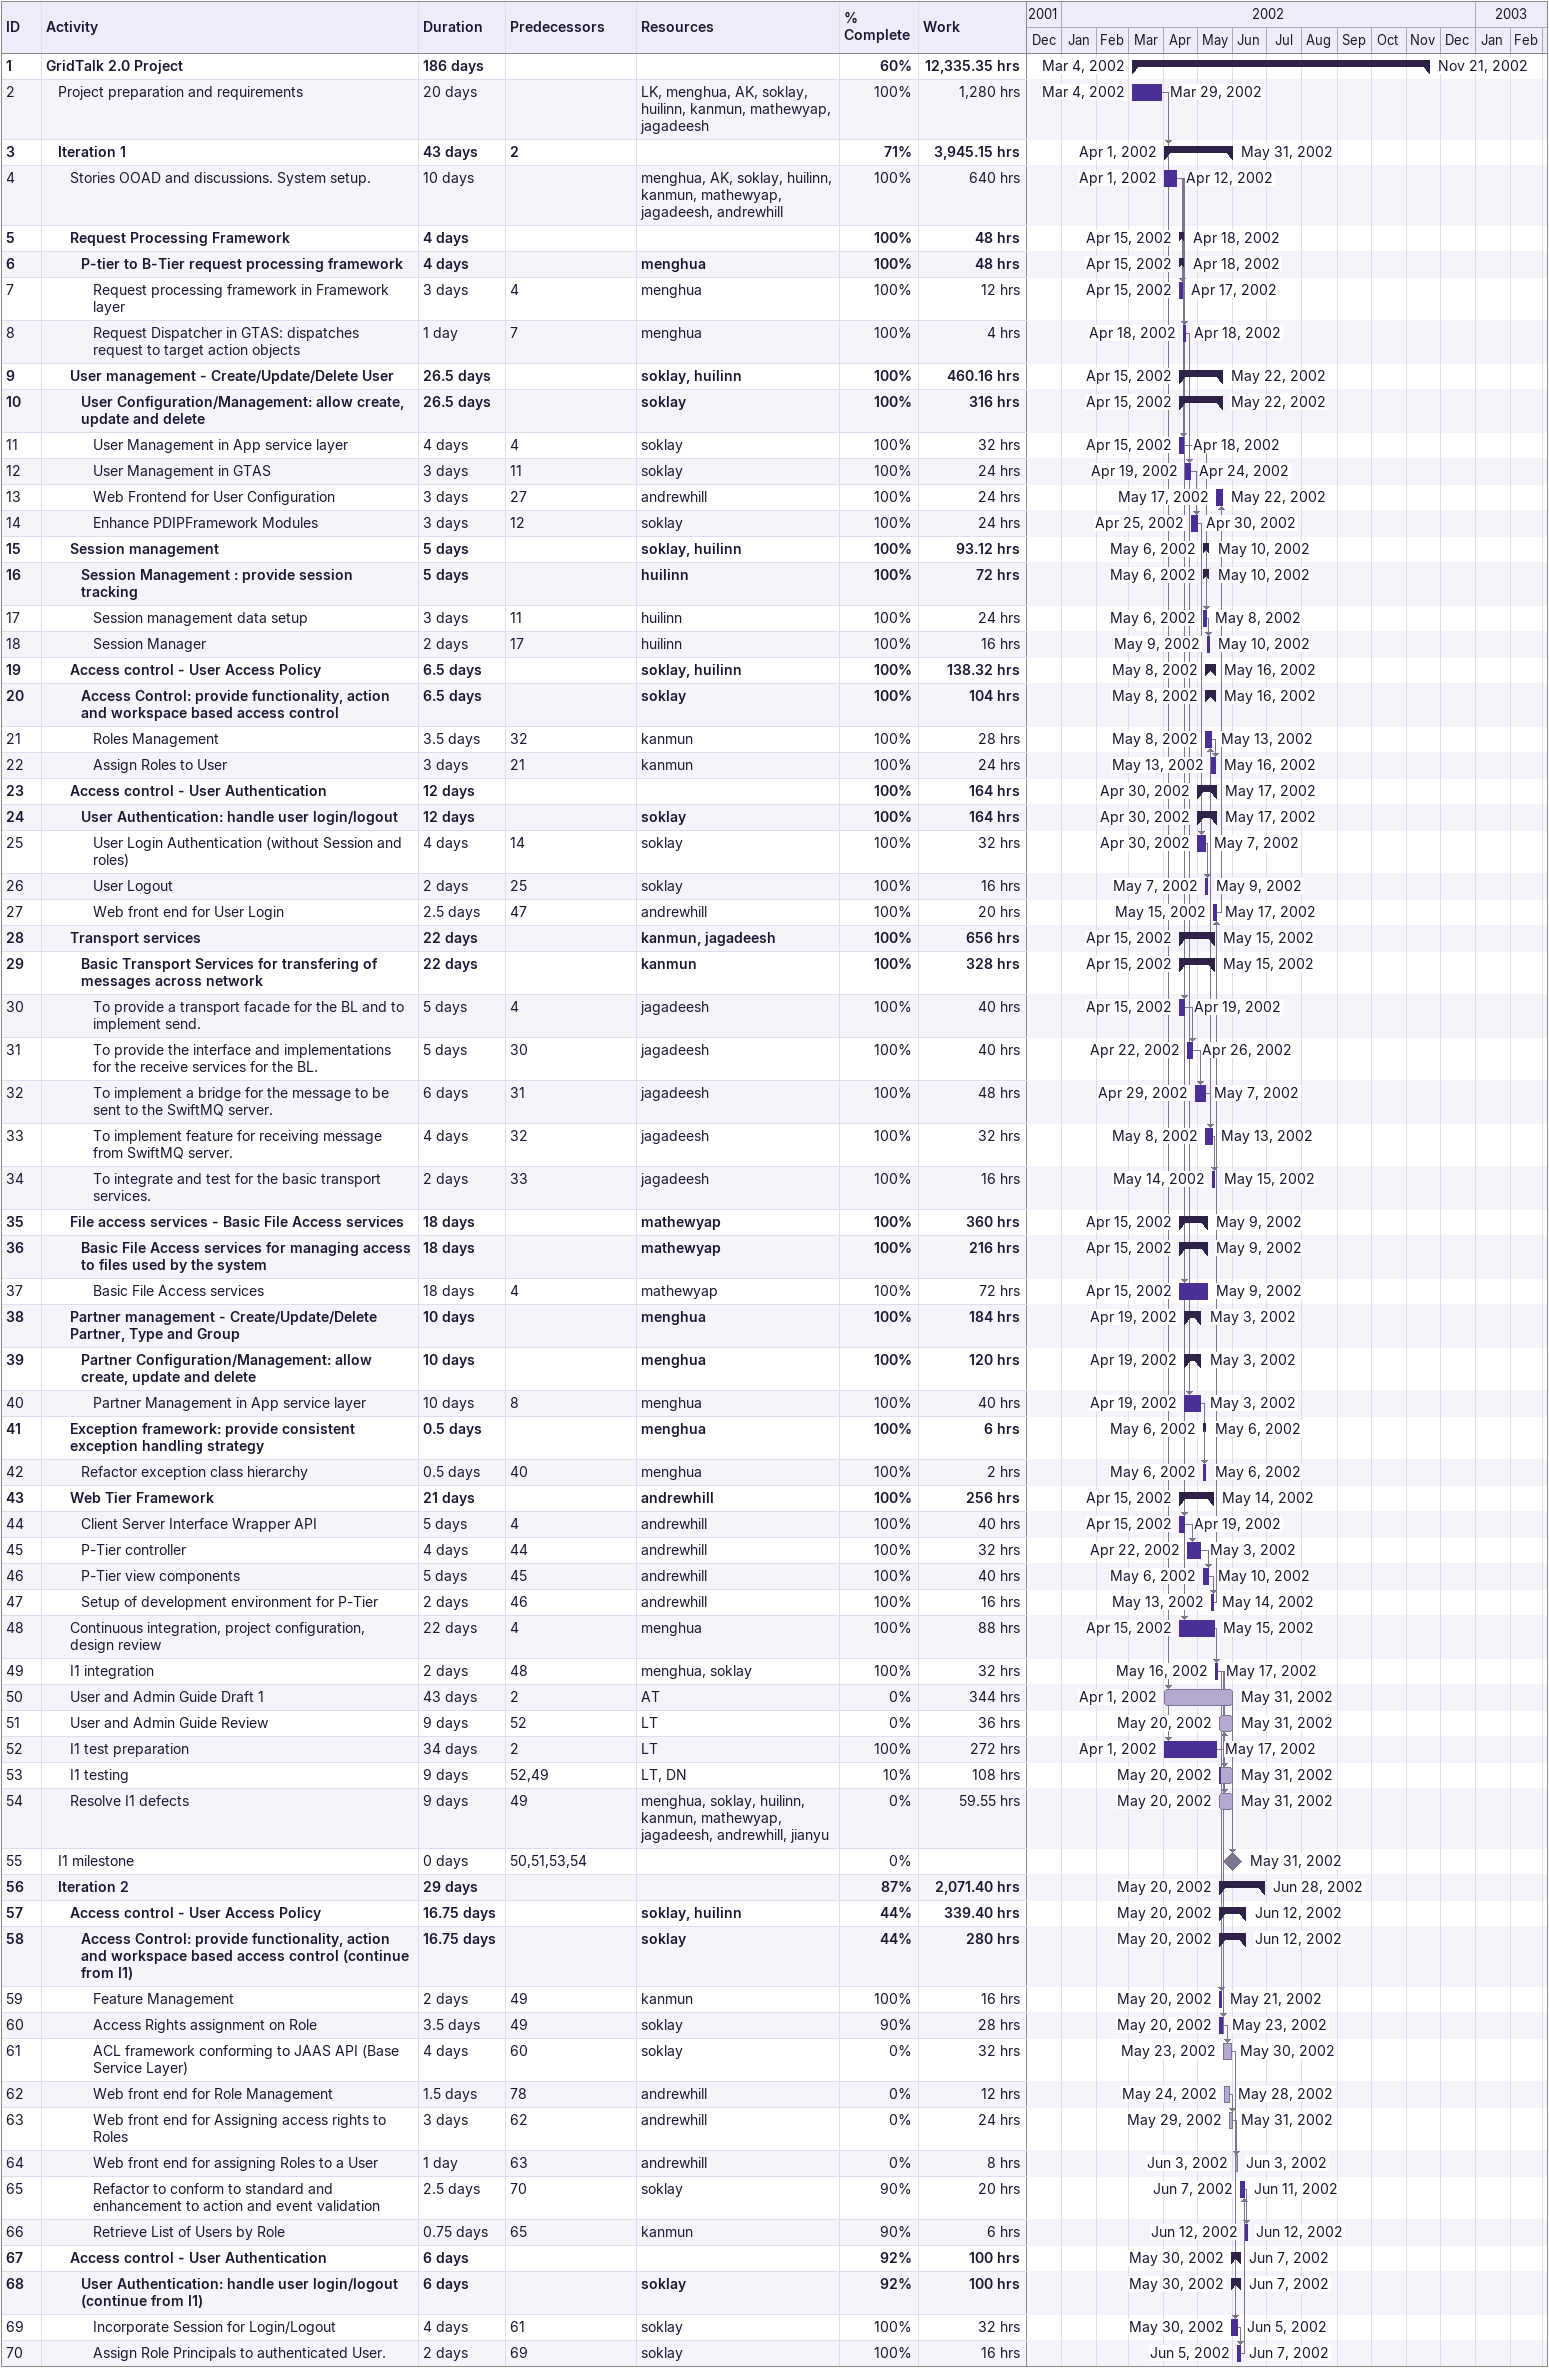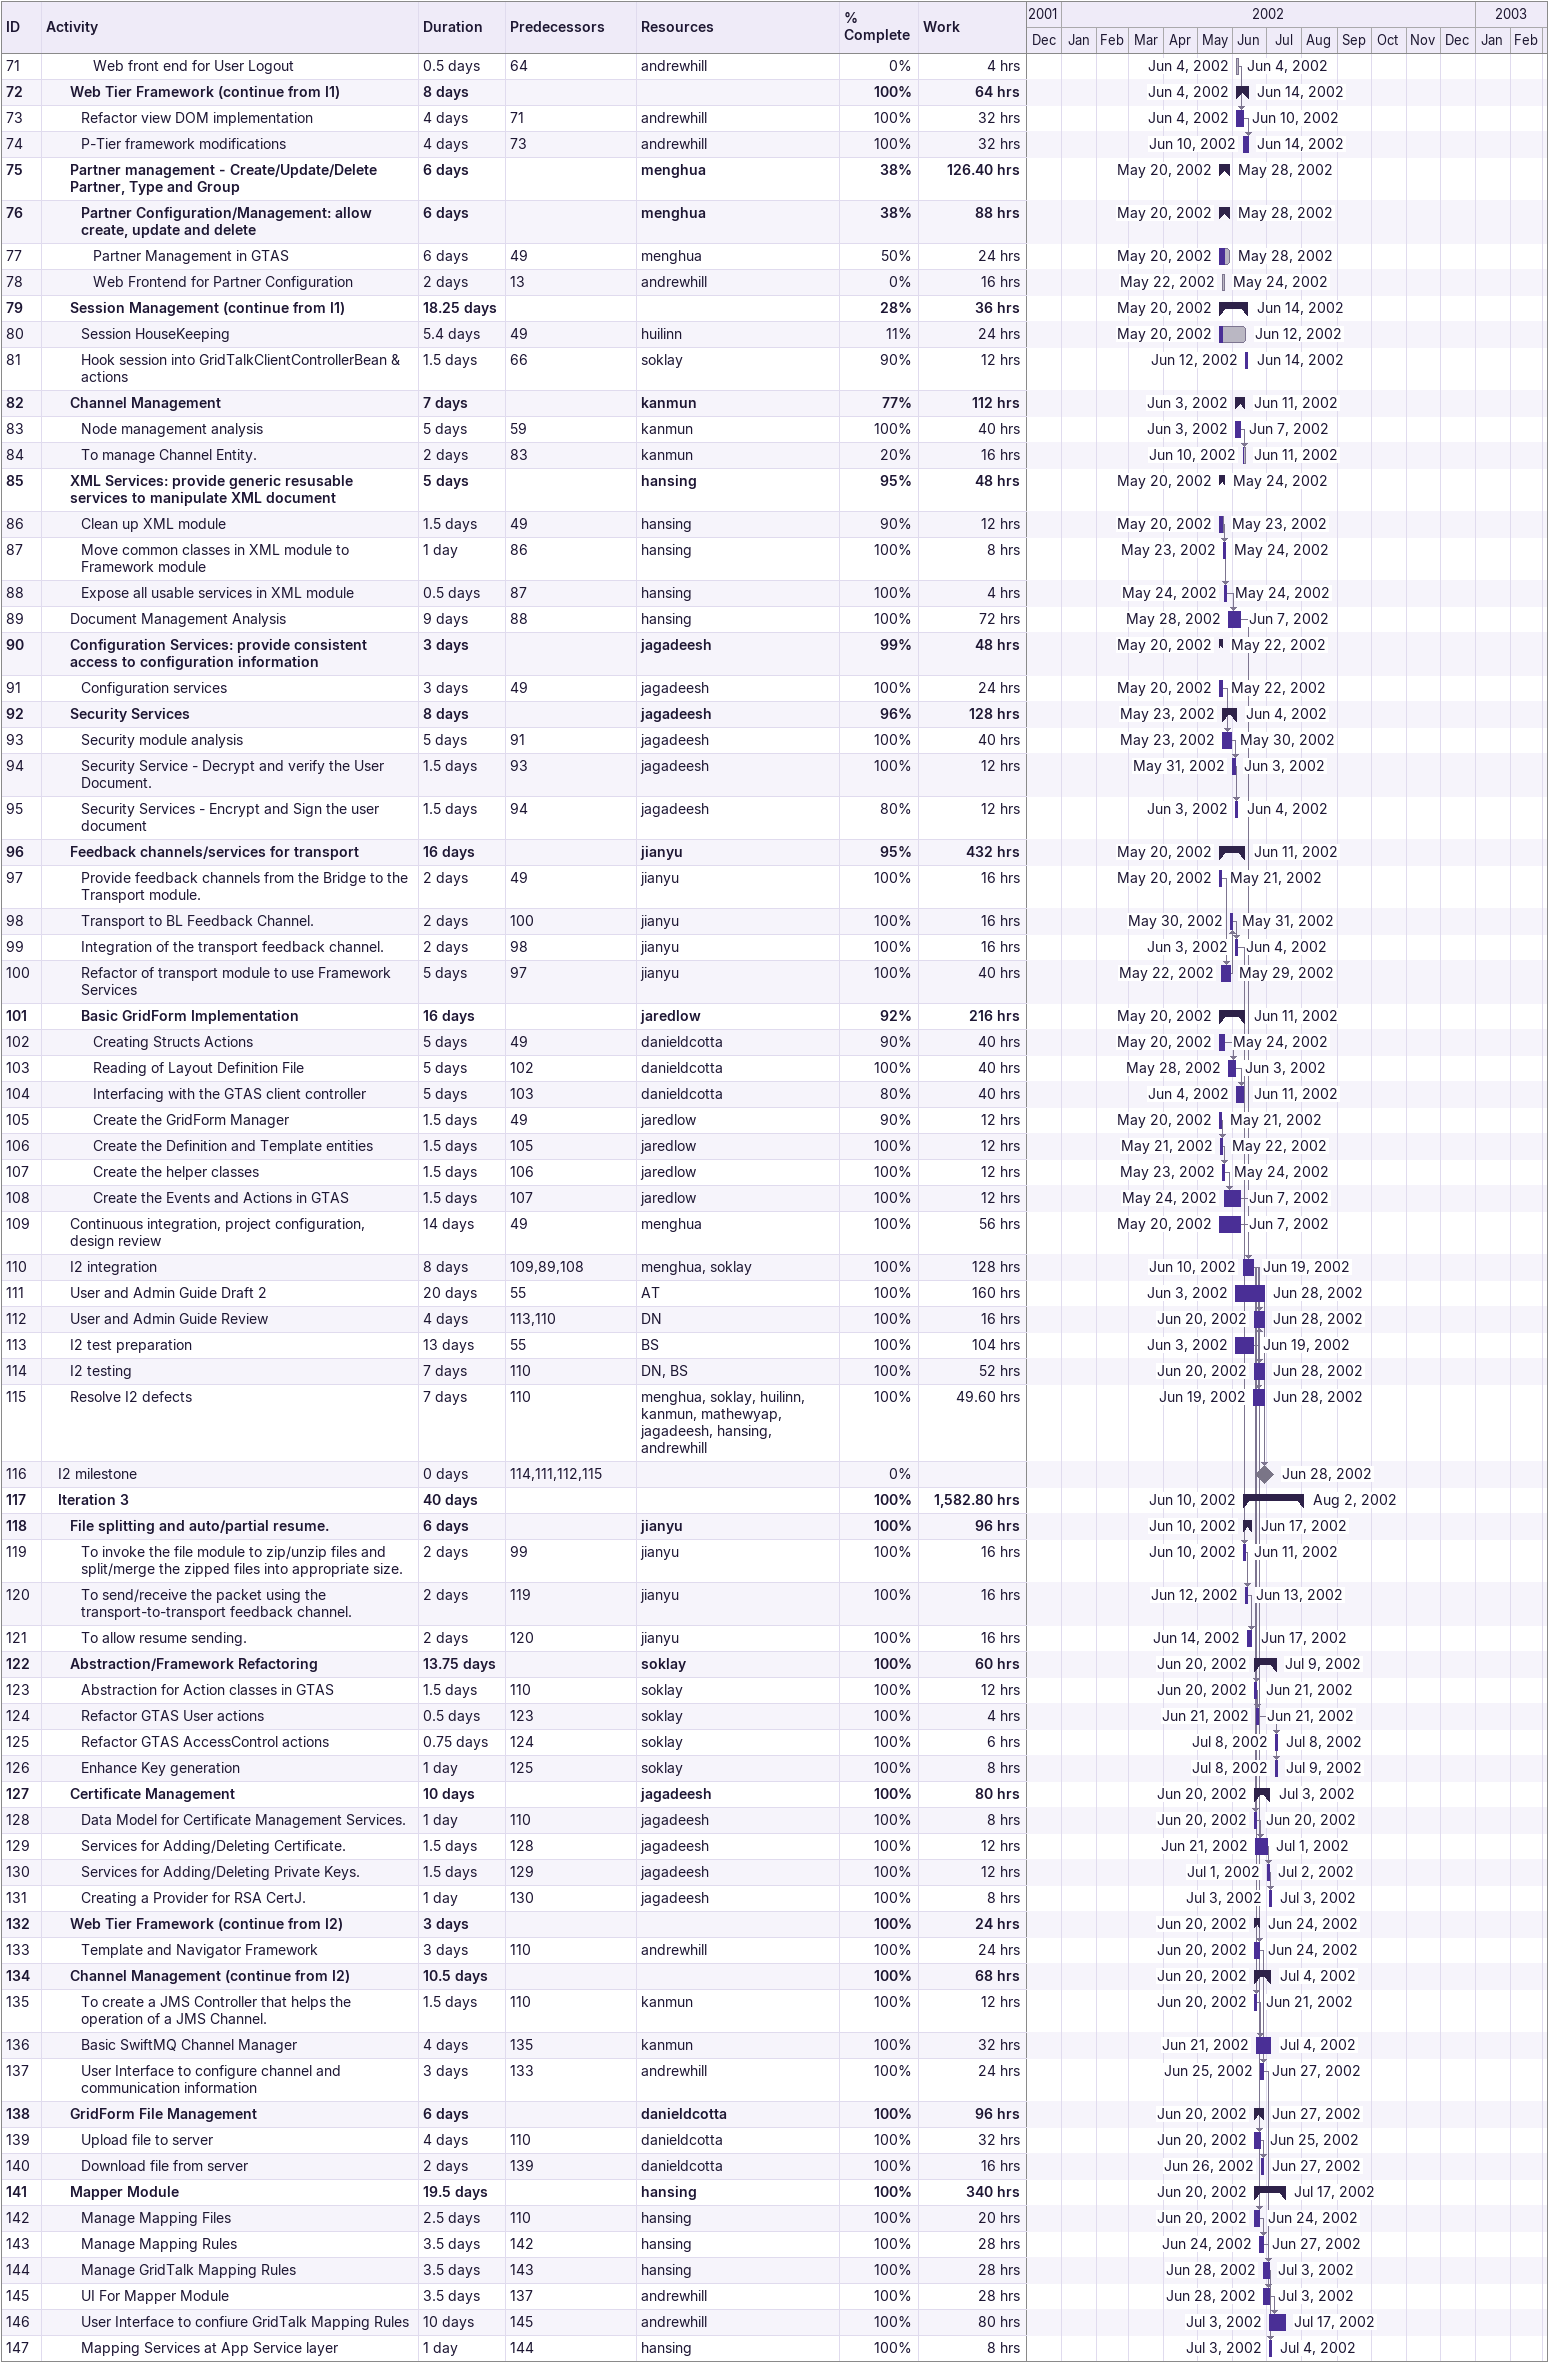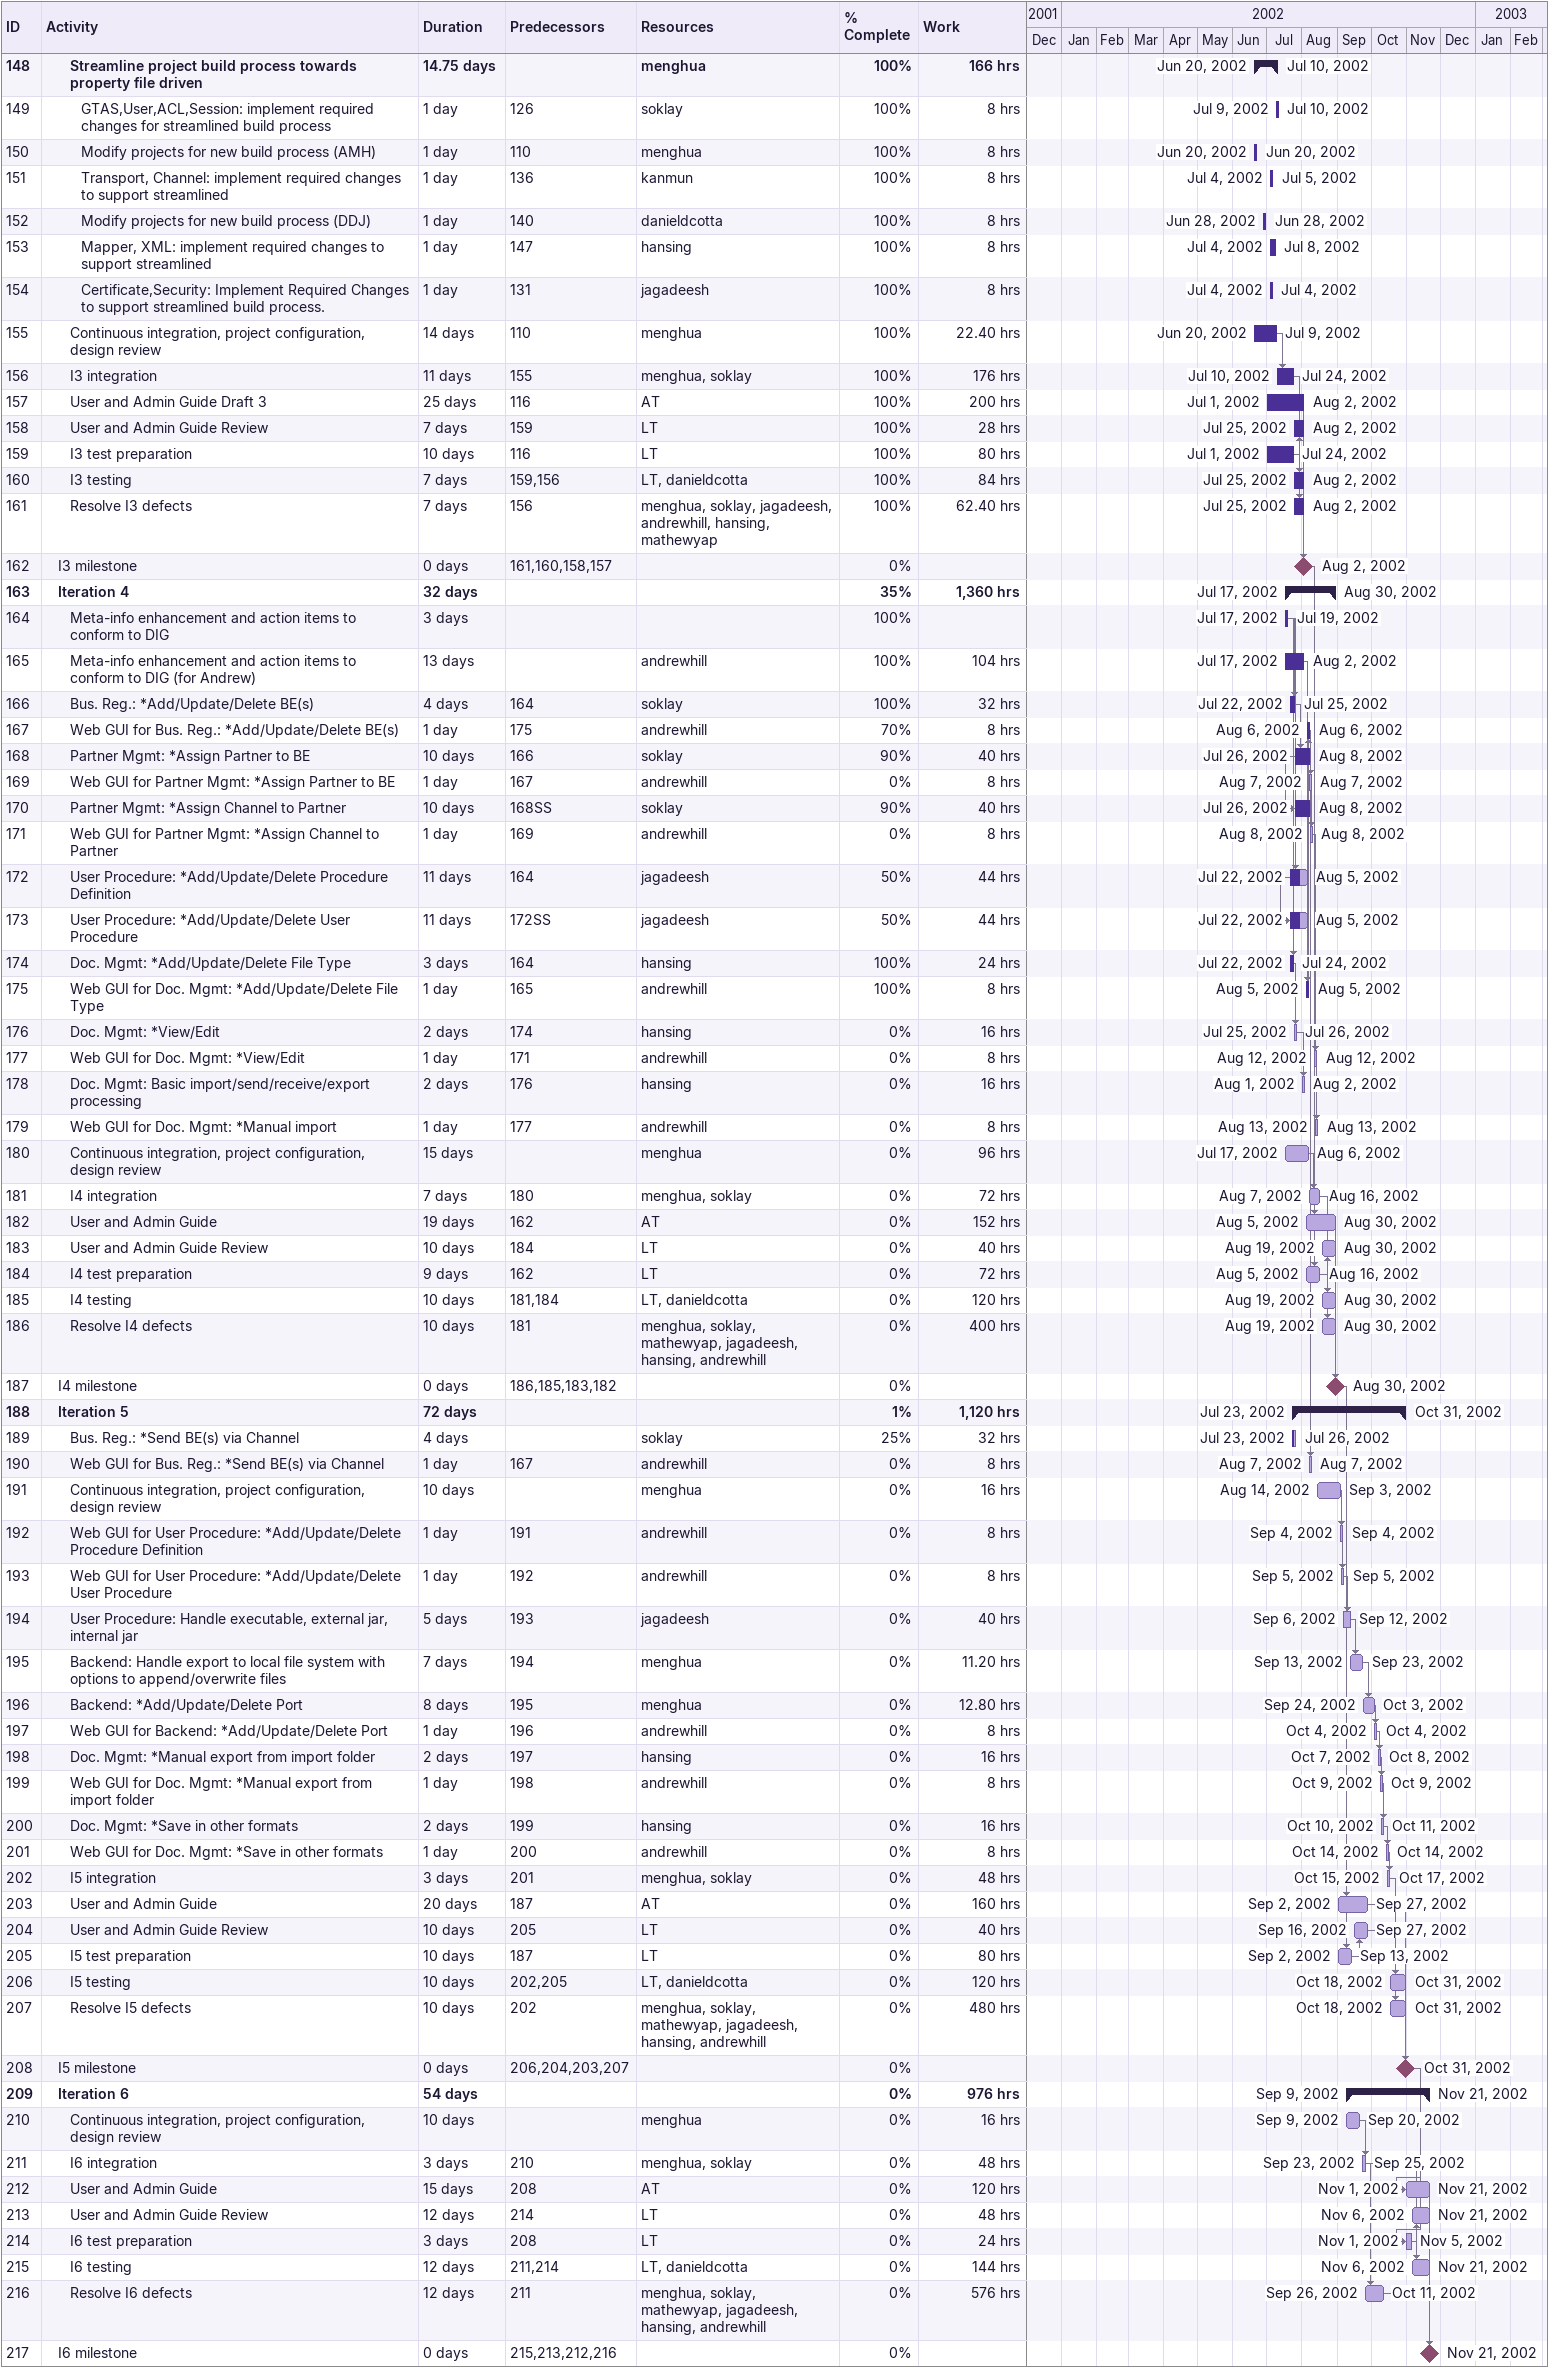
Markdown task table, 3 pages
| ID | Level | Task | Duration | Start | Finish | Predecessors | Resources | % complete | Work (h) |
|---|---|---|---|---|---|---|---|---|---|
| 1 | 1 | **GridTalk 2.0 Project** | 186d | 2002-03-04 | 2002-11-21 |  |  | 60 | 12335.35 |
| 2 | 2 | Project preparation and requirements | 20d | 2002-03-04 | 2002-03-29 |  | LK, menghua, AK, soklay, huilinn, kanmun, mathewyap, jagadeesh | 100 | 1280 |
| 3 | 2 | **Iteration 1** | 43d | 2002-04-01 | 2002-05-31 | 2 |  | 71 | 3945.15 |
| 4 | 3 | Stories OOAD and discussions. System setup. | 10d | 2002-04-01 | 2002-04-12 |  | menghua, AK, soklay, huilinn, kanmun, mathewyap, jagadeesh, andrewhill | 100 | 640 |
| 5 | 3 | **Request Processing Framework** | 4d | 2002-04-15 | 2002-04-18 |  |  | 100 | 48 |
| 6 | 4 | **P-tier to B-Tier request processing framework** | 4d | 2002-04-15 | 2002-04-18 |  | menghua | 100 | 48 |
| 7 | 5 | Request processing framework in Framework layer | 3d | 2002-04-15 | 2002-04-17 | 4 | menghua | 100 | 12 |
| 8 | 5 | Request Dispatcher in GTAS: dispatches request to target action objects | 1d | 2002-04-18 | 2002-04-18 | 7 | menghua | 100 | 4 |
| 9 | 3 | **User management - Create/Update/Delete User** | 26.5d | 2002-04-15 | 2002-05-22 |  | soklay, huilinn | 100 | 460.16 |
| 10 | 4 | **User Configuration/Management: allow create, update and delete** | 26.5d | 2002-04-15 | 2002-05-22 |  | soklay | 100 | 316 |
| 11 | 5 | User Management in App service layer | 4d | 2002-04-15 | 2002-04-18 | 4 | soklay | 100 | 32 |
| 12 | 5 | User Management in GTAS | 3d | 2002-04-19 | 2002-04-24 | 11 | soklay | 100 | 24 |
| 13 | 5 | Web Frontend for User Configuration | 3d | 2002-05-17 | 2002-05-22 | 27 | andrewhill | 100 | 24 |
| 14 | 5 | Enhance PDIPFramework Modules | 3d | 2002-04-25 | 2002-04-30 | 12 | soklay | 100 | 24 |
| 15 | 3 | **Session management** | 5d | 2002-05-06 | 2002-05-10 |  | soklay, huilinn | 100 | 93.12 |
| 16 | 4 | **Session Management : provide session tracking** | 5d | 2002-05-06 | 2002-05-10 |  | huilinn | 100 | 72 |
| 17 | 5 | Session management data setup | 3d | 2002-05-06 | 2002-05-08 | 11 | huilinn | 100 | 24 |
| 18 | 5 | Session Manager | 2d | 2002-05-09 | 2002-05-10 | 17 | huilinn | 100 | 16 |
| 19 | 3 | **Access control - User Access Policy** | 6.5d | 2002-05-08 | 2002-05-16 |  | soklay, huilinn | 100 | 138.32 |
| 20 | 4 | **Access Control: provide functionality, action and workspace based access control** | 6.5d | 2002-05-08 | 2002-05-16 |  | soklay | 100 | 104 |
| 21 | 5 | Roles Management | 3.5d | 2002-05-08 | 2002-05-13 | 32 | kanmun | 100 | 28 |
| 22 | 5 | Assign Roles to User | 3d | 2002-05-13 | 2002-05-16 | 21 | kanmun | 100 | 24 |
| 23 | 3 | **Access control - User Authentication** | 12d | 2002-04-30 | 2002-05-17 |  |  | 100 | 164 |
| 24 | 4 | **User Authentication: handle user login/logout** | 12d | 2002-04-30 | 2002-05-17 |  | soklay | 100 | 164 |
| 25 | 5 | User Login Authentication (without Session and roles) | 4d | 2002-04-30 | 2002-05-07 | 14 | soklay | 100 | 32 |
| 26 | 5 | User Logout | 2d | 2002-05-07 | 2002-05-09 | 25 | soklay | 100 | 16 |
| 27 | 5 | Web front end for User Login | 2.5d | 2002-05-15 | 2002-05-17 | 47 | andrewhill | 100 | 20 |
| 28 | 3 | **Transport services** | 22d | 2002-04-15 | 2002-05-15 |  | kanmun, jagadeesh | 100 | 656 |
| 29 | 4 | **Basic Transport Services for transfering of messages across network** | 22d | 2002-04-15 | 2002-05-15 |  | kanmun | 100 | 328 |
| 30 | 5 | To provide a transport facade for the BL and to implement send. | 5d | 2002-04-15 | 2002-04-19 | 4 | jagadeesh | 100 | 40 |
| 31 | 5 | To provide the interface and implementations for the receive services for the BL. | 5d | 2002-04-22 | 2002-04-26 | 30 | jagadeesh | 100 | 40 |
| 32 | 5 | To implement a bridge for the message to be sent to the SwiftMQ server. | 6d | 2002-04-29 | 2002-05-07 | 31 | jagadeesh | 100 | 48 |
| 33 | 5 | To implement feature for receiving message from SwiftMQ server. | 4d | 2002-05-08 | 2002-05-13 | 32 | jagadeesh | 100 | 32 |
| 34 | 5 | To integrate and test for the basic transport services. | 2d | 2002-05-14 | 2002-05-15 | 33 | jagadeesh | 100 | 16 |
| 35 | 3 | **File access services - Basic File Access services** | 18d | 2002-04-15 | 2002-05-09 |  | mathewyap | 100 | 360 |
| 36 | 4 | **Basic File Access services for managing access to files used by the system** | 18d | 2002-04-15 | 2002-05-09 |  | mathewyap | 100 | 216 |
| 37 | 5 | Basic File Access services | 18d | 2002-04-15 | 2002-05-09 | 4 | mathewyap | 100 | 72 |
| 38 | 3 | **Partner management - Create/Update/Delete Partner, Type and Group** | 10d | 2002-04-19 | 2002-05-03 |  | menghua | 100 | 184 |
| 39 | 4 | **Partner Configuration/Management: allow create, update and delete** | 10d | 2002-04-19 | 2002-05-03 |  | menghua | 100 | 120 |
| 40 | 5 | Partner Management in App service layer | 10d | 2002-04-19 | 2002-05-03 | 8 | menghua | 100 | 40 |
| 41 | 3 | **Exception framework: provide consistent exception handling strategy** | 0.5d | 2002-05-06 | 2002-05-06 |  | menghua | 100 | 6 |
| 42 | 4 | Refactor exception class hierarchy | 0.5d | 2002-05-06 | 2002-05-06 | 40 | menghua | 100 | 2 |
| 43 | 3 | **Web Tier Framework** | 21d | 2002-04-15 | 2002-05-14 |  | andrewhill | 100 | 256 |
| 44 | 4 | Client Server Interface Wrapper API | 5d | 2002-04-15 | 2002-04-19 | 4 | andrewhill | 100 | 40 |
| 45 | 4 | P-Tier controller | 4d | 2002-04-22 | 2002-05-03 | 44 | andrewhill | 100 | 32 |
| 46 | 4 | P-Tier view components | 5d | 2002-05-06 | 2002-05-10 | 45 | andrewhill | 100 | 40 |
| 47 | 4 | Setup of development environment for P-Tier | 2d | 2002-05-13 | 2002-05-14 | 46 | andrewhill | 100 | 16 |
| 48 | 3 | Continuous integration, project configuration, design review | 22d | 2002-04-15 | 2002-05-15 | 4 | menghua | 100 | 88 |
| 49 | 3 | I1 integration | 2d | 2002-05-16 | 2002-05-17 | 48 | menghua, soklay | 100 | 32 |
| 50 | 3 | User and Admin Guide Draft 1 | 43d | 2002-04-01 | 2002-05-31 | 2 | AT | 0 | 344 |
| 51 | 3 | User and Admin Guide Review | 9d | 2002-05-20 | 2002-05-31 | 52 | LT | 0 | 36 |
| 52 | 3 | I1 test preparation | 34d | 2002-04-01 | 2002-05-17 | 2 | LT | 100 | 272 |
| 53 | 3 | I1 testing | 9d | 2002-05-20 | 2002-05-31 | 52, 49 | LT, DN | 10 | 108 |
| 54 | 3 | Resolve I1 defects | 9d | 2002-05-20 | 2002-05-31 | 49 | menghua, soklay, huilinn, kanmun, mathewyap, jagadeesh, andrewhill, jianyu | 0 | 59.55 |
| 55 | 2 | I1 milestone | 0d | 2002-05-31 | 2002-05-31 | 50, 51, 53, 54 |  | 0 |  |
| 56 | 2 | **Iteration 2** | 29d | 2002-05-20 | 2002-06-28 |  |  | 87 | 2071.40 |
| 57 | 3 | **Access control - User Access Policy** | 16.75d | 2002-05-20 | 2002-06-12 |  | soklay, huilinn | 44 | 339.40 |
| 58 | 4 | **Access Control: provide functionality, action and workspace based access control (continue from I1)** | 16.75d | 2002-05-20 | 2002-06-12 |  | soklay | 44 | 280 |
| 59 | 5 | Feature Management | 2d | 2002-05-20 | 2002-05-21 | 49 | kanmun | 100 | 16 |
| 60 | 5 | Access Rights assignment on Role | 3.5d | 2002-05-20 | 2002-05-23 | 49 | soklay | 90 | 28 |
| 61 | 5 | ACL framework conforming to JAAS API (Base Service Layer) | 4d | 2002-05-23 | 2002-05-30 | 60 | soklay | 0 | 32 |
| 62 | 5 | Web front end for Role Management | 1.5d | 2002-05-24 | 2002-05-28 | 78 | andrewhill | 0 | 12 |
| 63 | 5 | Web front end for Assigning access rights to Roles | 3d | 2002-05-29 | 2002-05-31 | 62 | andrewhill | 0 | 24 |
| 64 | 5 | Web front end for assigning Roles to a User | 1d | 2002-06-03 | 2002-06-03 | 63 | andrewhill | 0 | 8 |
| 65 | 5 | Refactor to conform to standard and enhancement to action and event validation | 2.5d | 2002-06-07 | 2002-06-11 | 70 | soklay | 90 | 20 |
| 66 | 5 | Retrieve List of Users by Role | 0.75d | 2002-06-12 | 2002-06-12 | 65 | kanmun | 90 | 6 |
| 67 | 3 | **Access control - User Authentication** | 6d | 2002-05-30 | 2002-06-07 |  |  | 92 | 100 |
| 68 | 4 | **User Authentication: handle user login/logout (continue from I1)** | 6d | 2002-05-30 | 2002-06-07 |  | soklay | 92 | 100 |
| 69 | 5 | Incorporate Session for Login/Logout | 4d | 2002-05-30 | 2002-06-05 | 61 | soklay | 100 | 32 |
| 70 | 5 | Assign Role Principals to authenticated User. | 2d | 2002-06-05 | 2002-06-07 | 69 | soklay | 100 | 16 |
| 71 | 5 | Web front end for User Logout | 0.5d | 2002-06-04 | 2002-06-04 | 64 | andrewhill | 0 | 4 |
| 72 | 3 | **Web Tier Framework (continue from I1)** | 8d | 2002-06-04 | 2002-06-14 |  |  | 100 | 64 |
| 73 | 4 | Refactor view DOM implementation | 4d | 2002-06-04 | 2002-06-10 | 71 | andrewhill | 100 | 32 |
| 74 | 4 | P-Tier framework modifications | 4d | 2002-06-10 | 2002-06-14 | 73 | andrewhill | 100 | 32 |
| 75 | 3 | **Partner management - Create/Update/Delete Partner, Type and Group** | 6d | 2002-05-20 | 2002-05-28 |  | menghua | 38 | 126.40 |
| 76 | 4 | **Partner Configuration/Management: allow create, update and delete** | 6d | 2002-05-20 | 2002-05-28 |  | menghua | 38 | 88 |
| 77 | 5 | Partner Management in GTAS | 6d | 2002-05-20 | 2002-05-28 | 49 | menghua | 50 | 24 |
| 78 | 5 | Web Frontend for Partner Configuration | 2d | 2002-05-22 | 2002-05-24 | 13 | andrewhill | 0 | 16 |
| 79 | 3 | **Session Management (continue from I1)** | 18.25d | 2002-05-20 | 2002-06-14 |  |  | 28 | 36 |
| 80 | 4 | Session HouseKeeping | 5.4d | 2002-05-20 | 2002-06-12 | 49 | huilinn | 11 | 24 |
| 81 | 4 | Hook session into GridTalkClientControllerBean & actions | 1.5d | 2002-06-12 | 2002-06-14 | 66 | soklay | 90 | 12 |
| 82 | 3 | **Channel Management** | 7d | 2002-06-03 | 2002-06-11 |  | kanmun | 77 | 112 |
| 83 | 4 | Node management analysis | 5d | 2002-06-03 | 2002-06-07 | 59 | kanmun | 100 | 40 |
| 84 | 4 | To manage Channel Entity. | 2d | 2002-06-10 | 2002-06-11 | 83 | kanmun | 20 | 16 |
| 85 | 3 | **XML Services: provide generic resusable services to manipulate XML document** | 5d | 2002-05-20 | 2002-05-24 |  | hansing | 95 | 48 |
| 86 | 4 | Clean up XML module | 1.5d | 2002-05-20 | 2002-05-23 | 49 | hansing | 90 | 12 |
| 87 | 4 | Move common classes in XML module to Framework module | 1d | 2002-05-23 | 2002-05-24 | 86 | hansing | 100 | 8 |
| 88 | 4 | Expose all usable services in XML module | 0.5d | 2002-05-24 | 2002-05-24 | 87 | hansing | 100 | 4 |
| 89 | 3 | Document Management Analysis | 9d | 2002-05-28 | 2002-06-07 | 88 | hansing | 100 | 72 |
| 90 | 3 | **Configuration Services: provide consistent access to configuration information** | 3d | 2002-05-20 | 2002-05-22 |  | jagadeesh | 99 | 48 |
| 91 | 4 | Configuration services | 3d | 2002-05-20 | 2002-05-22 | 49 | jagadeesh | 100 | 24 |
| 92 | 3 | **Security Services** | 8d | 2002-05-23 | 2002-06-04 |  | jagadeesh | 96 | 128 |
| 93 | 4 | Security module analysis | 5d | 2002-05-23 | 2002-05-30 | 91 | jagadeesh | 100 | 40 |
| 94 | 4 | Security Service - Decrypt and verify the User Document. | 1.5d | 2002-05-31 | 2002-06-03 | 93 | jagadeesh | 100 | 12 |
| 95 | 4 | Security Services - Encrypt and Sign the user document | 1.5d | 2002-06-03 | 2002-06-04 | 94 | jagadeesh | 80 | 12 |
| 96 | 3 | **Feedback channels/services for transport** | 16d | 2002-05-20 | 2002-06-11 |  | jianyu | 95 | 432 |
| 97 | 4 | Provide feedback channels from the Bridge to the Transport module. | 2d | 2002-05-20 | 2002-05-21 | 49 | jianyu | 100 | 16 |
| 98 | 4 | Transport to BL Feedback Channel. | 2d | 2002-05-30 | 2002-05-31 | 100 | jianyu | 100 | 16 |
| 99 | 4 | Integration of the transport feedback channel. | 2d | 2002-06-03 | 2002-06-04 | 98 | jianyu | 100 | 16 |
| 100 | 4 | Refactor of transport module to use Framework Services | 5d | 2002-05-22 | 2002-05-29 | 97 | jianyu | 100 | 40 |
| 101 | 4 | **Basic GridForm Implementation** | 16d | 2002-05-20 | 2002-06-11 |  | jaredlow | 92 | 216 |
| 102 | 5 | Creating Structs Actions | 5d | 2002-05-20 | 2002-05-24 | 49 | danieldcotta | 90 | 40 |
| 103 | 5 | Reading of Layout Definition File | 5d | 2002-05-28 | 2002-06-03 | 102 | danieldcotta | 100 | 40 |
| 104 | 5 | Interfacing with the GTAS client controller | 5d | 2002-06-04 | 2002-06-11 | 103 | danieldcotta | 80 | 40 |
| 105 | 5 | Create the GridForm Manager | 1.5d | 2002-05-20 | 2002-05-21 | 49 | jaredlow | 90 | 12 |
| 106 | 5 | Create the Definition and Template entities | 1.5d | 2002-05-21 | 2002-05-22 | 105 | jaredlow | 100 | 12 |
| 107 | 5 | Create the helper classes | 1.5d | 2002-05-23 | 2002-05-24 | 106 | jaredlow | 100 | 12 |
| 108 | 5 | Create the Events and Actions in GTAS | 1.5d | 2002-05-24 | 2002-06-07 | 107 | jaredlow | 100 | 12 |
| 109 | 3 | Continuous integration, project configuration, design review | 14d | 2002-05-20 | 2002-06-07 | 49 | menghua | 100 | 56 |
| 110 | 3 | I2 integration | 8d | 2002-06-10 | 2002-06-19 | 109, 89, 108 | menghua, soklay | 100 | 128 |
| 111 | 3 | User and Admin Guide Draft 2 | 20d | 2002-06-03 | 2002-06-28 | 55 | AT | 100 | 160 |
| 112 | 3 | User and Admin Guide Review | 4d | 2002-06-20 | 2002-06-28 | 113, 110 | DN | 100 | 16 |
| 113 | 3 | I2 test preparation | 13d | 2002-06-03 | 2002-06-19 | 55 | BS | 100 | 104 |
| 114 | 3 | I2 testing | 7d | 2002-06-20 | 2002-06-28 | 110 | DN, BS | 100 | 52 |
| 115 | 3 | Resolve I2 defects | 7d | 2002-06-19 | 2002-06-28 | 110 | menghua, soklay, huilinn, kanmun, mathewyap, jagadeesh, hansing, andrewhill | 100 | 49.60 |
| 116 | 2 | I2 milestone | 0d | 2002-06-28 | 2002-06-28 | 114, 111, 112, 115 |  | 0 |  |
| 117 | 2 | **Iteration 3** | 40d | 2002-06-10 | 2002-08-02 |  |  | 100 | 1582.80 |
| 118 | 3 | **File splitting and auto/partial resume.** | 6d | 2002-06-10 | 2002-06-17 |  | jianyu | 100 | 96 |
| 119 | 4 | To invoke the file module to zip/unzip files and split/merge the zipped files into appropriate size. | 2d | 2002-06-10 | 2002-06-11 | 99 | jianyu | 100 | 16 |
| 120 | 4 | To send/receive the packet using the transport-to-transport feedback channel. | 2d | 2002-06-12 | 2002-06-13 | 119 | jianyu | 100 | 16 |
| 121 | 4 | To allow resume sending. | 2d | 2002-06-14 | 2002-06-17 | 120 | jianyu | 100 | 16 |
| 122 | 3 | **Abstraction/Framework Refactoring** | 13.75d | 2002-06-20 | 2002-07-09 |  | soklay | 100 | 60 |
| 123 | 4 | Abstraction for Action classes in GTAS | 1.5d | 2002-06-20 | 2002-06-21 | 110 | soklay | 100 | 12 |
| 124 | 4 | Refactor GTAS User actions | 0.5d | 2002-06-21 | 2002-06-21 | 123 | soklay | 100 | 4 |
| 125 | 4 | Refactor GTAS AccessControl actions | 0.75d | 2002-07-08 | 2002-07-08 | 124 | soklay | 100 | 6 |
| 126 | 4 | Enhance Key generation | 1d | 2002-07-08 | 2002-07-09 | 125 | soklay | 100 | 8 |
| 127 | 3 | **Certificate Management** | 10d | 2002-06-20 | 2002-07-03 |  | jagadeesh | 100 | 80 |
| 128 | 4 | Data Model for Certificate Management Services. | 1d | 2002-06-20 | 2002-06-20 | 110 | jagadeesh | 100 | 8 |
| 129 | 4 | Services for Adding/Deleting Certificate. | 1.5d | 2002-06-21 | 2002-07-01 | 128 | jagadeesh | 100 | 12 |
| 130 | 4 | Services for Adding/Deleting Private Keys. | 1.5d | 2002-07-01 | 2002-07-02 | 129 | jagadeesh | 100 | 12 |
| 131 | 4 | Creating a Provider for RSA CertJ. | 1d | 2002-07-03 | 2002-07-03 | 130 | jagadeesh | 100 | 8 |
| 132 | 3 | **Web Tier Framework (continue from I2)** | 3d | 2002-06-20 | 2002-06-24 |  |  | 100 | 24 |
| 133 | 4 | Template and Navigator Framework | 3d | 2002-06-20 | 2002-06-24 | 110 | andrewhill | 100 | 24 |
| 134 | 3 | **Channel Management (continue from I2)** | 10.5d | 2002-06-20 | 2002-07-04 |  |  | 100 | 68 |
| 135 | 4 | To create a JMS Controller that helps the operation of a JMS Channel. | 1.5d | 2002-06-20 | 2002-06-21 | 110 | kanmun | 100 | 12 |
| 136 | 4 | Basic SwiftMQ Channel Manager | 4d | 2002-06-21 | 2002-07-04 | 135 | kanmun | 100 | 32 |
| 137 | 4 | User Interface to configure channel and communication information | 3d | 2002-06-25 | 2002-06-27 | 133 | andrewhill | 100 | 24 |
| 138 | 3 | **GridForm File Management** | 6d | 2002-06-20 | 2002-06-27 |  | danieldcotta | 100 | 96 |
| 139 | 4 | Upload file to server | 4d | 2002-06-20 | 2002-06-25 | 110 | danieldcotta | 100 | 32 |
| 140 | 4 | Download file from server | 2d | 2002-06-26 | 2002-06-27 | 139 | danieldcotta | 100 | 16 |
| 141 | 3 | **Mapper Module** | 19.5d | 2002-06-20 | 2002-07-17 |  | hansing | 100 | 340 |
| 142 | 4 | Manage Mapping Files | 2.5d | 2002-06-20 | 2002-06-24 | 110 | hansing | 100 | 20 |
| 143 | 4 | Manage Mapping Rules | 3.5d | 2002-06-24 | 2002-06-27 | 142 | hansing | 100 | 28 |
| 144 | 4 | Manage GridTalk Mapping Rules | 3.5d | 2002-06-28 | 2002-07-03 | 143 | hansing | 100 | 28 |
| 145 | 4 | UI For Mapper Module | 3.5d | 2002-06-28 | 2002-07-03 | 137 | andrewhill | 100 | 28 |
| 146 | 4 | User Interface to confiure GridTalk Mapping Rules | 10d | 2002-07-03 | 2002-07-17 | 145 | andrewhill | 100 | 80 |
| 147 | 4 | Mapping Services at App Service layer | 1d | 2002-07-03 | 2002-07-04 | 144 | hansing | 100 | 8 |
| 148 | 3 | **Streamline project build process towards property file driven** | 14.75d | 2002-06-20 | 2002-07-10 |  | menghua | 100 | 166 |
| 149 | 4 | GTAS,User,ACL,Session: implement required changes for streamlined build process | 1d | 2002-07-09 | 2002-07-10 | 126 | soklay | 100 | 8 |
| 150 | 4 | Modify projects for new build process (AMH) | 1d | 2002-06-20 | 2002-06-20 | 110 | menghua | 100 | 8 |
| 151 | 4 | Transport, Channel: implement required changes to support streamlined | 1d | 2002-07-04 | 2002-07-05 | 136 | kanmun | 100 | 8 |
| 152 | 4 | Modify projects for new build process (DDJ) | 1d | 2002-06-28 | 2002-06-28 | 140 | danieldcotta | 100 | 8 |
| 153 | 4 | Mapper, XML: implement required changes to support streamlined | 1d | 2002-07-04 | 2002-07-08 | 147 | hansing | 100 | 8 |
| 154 | 4 | Certificate,Security: Implement Required Changes to support streamlined build process. | 1d | 2002-07-04 | 2002-07-04 | 131 | jagadeesh | 100 | 8 |
| 155 | 3 | Continuous integration, project configuration, design review | 14d | 2002-06-20 | 2002-07-09 | 110 | menghua | 100 | 22.40 |
| 156 | 3 | I3 integration | 11d | 2002-07-10 | 2002-07-24 | 155 | menghua, soklay | 100 | 176 |
| 157 | 3 | User and Admin Guide Draft 3 | 25d | 2002-07-01 | 2002-08-02 | 116 | AT | 100 | 200 |
| 158 | 3 | User and Admin Guide Review | 7d | 2002-07-25 | 2002-08-02 | 159 | LT | 100 | 28 |
| 159 | 3 | I3 test preparation | 10d | 2002-07-01 | 2002-07-24 | 116 | LT | 100 | 80 |
| 160 | 3 | I3 testing | 7d | 2002-07-25 | 2002-08-02 | 159, 156 | LT, danieldcotta | 100 | 84 |
| 161 | 3 | Resolve I3 defects | 7d | 2002-07-25 | 2002-08-02 | 156 | menghua, soklay, jagadeesh, andrewhill, hansing, mathewyap | 100 | 62.40 |
| 162 | 2 | I3 milestone | 0d | 2002-08-02 | 2002-08-02 | 161, 160, 158, 157 |  | 0 |  |
| 163 | 2 | **Iteration 4** | 32d | 2002-07-17 | 2002-08-30 |  |  | 35 | 1360 |
| 164 | 3 | Meta-info enhancement and action items to conform to DIG | 3d | 2002-07-17 | 2002-07-19 |  |  | 100 |  |
| 165 | 3 | Meta-info enhancement and action items to conform to DIG (for Andrew) | 13d | 2002-07-17 | 2002-08-02 |  | andrewhill | 100 | 104 |
| 166 | 3 | Bus. Reg.: *Add/Update/Delete BE(s) | 4d | 2002-07-22 | 2002-07-25 | 164 | soklay | 100 | 32 |
| 167 | 3 | Web GUI for Bus. Reg.: *Add/Update/Delete BE(s) | 1d | 2002-08-06 | 2002-08-06 | 175 | andrewhill | 70 | 8 |
| 168 | 3 | Partner Mgmt: *Assign Partner to BE | 10d | 2002-07-26 | 2002-08-08 | 166 | soklay | 90 | 40 |
| 169 | 3 | Web GUI for Partner Mgmt: *Assign Partner to BE | 1d | 2002-08-07 | 2002-08-07 | 167 | andrewhill | 0 | 8 |
| 170 | 3 | Partner Mgmt: *Assign Channel to Partner | 10d | 2002-07-26 | 2002-08-08 | 168SS | soklay | 90 | 40 |
| 171 | 3 | Web GUI for Partner Mgmt: *Assign Channel to Partner | 1d | 2002-08-08 | 2002-08-08 | 169 | andrewhill | 0 | 8 |
| 172 | 3 | User Procedure: *Add/Update/Delete Procedure Definition | 11d | 2002-07-22 | 2002-08-05 | 164 | jagadeesh | 50 | 44 |
| 173 | 3 | User Procedure: *Add/Update/Delete User Procedure | 11d | 2002-07-22 | 2002-08-05 | 172SS | jagadeesh | 50 | 44 |
| 174 | 3 | Doc. Mgmt: *Add/Update/Delete File Type | 3d | 2002-07-22 | 2002-07-24 | 164 | hansing | 100 | 24 |
| 175 | 3 | Web GUI for Doc. Mgmt: *Add/Update/Delete File Type | 1d | 2002-08-05 | 2002-08-05 | 165 | andrewhill | 100 | 8 |
| 176 | 3 | Doc. Mgmt: *View/Edit | 2d | 2002-07-25 | 2002-07-26 | 174 | hansing | 0 | 16 |
| 177 | 3 | Web GUI for Doc. Mgmt: *View/Edit | 1d | 2002-08-12 | 2002-08-12 | 171 | andrewhill | 0 | 8 |
| 178 | 3 | Doc. Mgmt: Basic import/send/receive/export processing | 2d | 2002-08-01 | 2002-08-02 | 176 | hansing | 0 | 16 |
| 179 | 3 | Web GUI for Doc. Mgmt: *Manual import | 1d | 2002-08-13 | 2002-08-13 | 177 | andrewhill | 0 | 8 |
| 180 | 3 | Continuous integration, project configuration, design review | 15d | 2002-07-17 | 2002-08-06 |  | menghua | 0 | 96 |
| 181 | 3 | I4 integration | 7d | 2002-08-07 | 2002-08-16 | 180 | menghua, soklay | 0 | 72 |
| 182 | 3 | User and Admin Guide | 19d | 2002-08-05 | 2002-08-30 | 162 | AT | 0 | 152 |
| 183 | 3 | User and Admin Guide Review | 10d | 2002-08-19 | 2002-08-30 | 184 | LT | 0 | 40 |
| 184 | 3 | I4 test preparation | 9d | 2002-08-05 | 2002-08-16 | 162 | LT | 0 | 72 |
| 185 | 3 | I4 testing | 10d | 2002-08-19 | 2002-08-30 | 181, 184 | LT, danieldcotta | 0 | 120 |
| 186 | 3 | Resolve I4 defects | 10d | 2002-08-19 | 2002-08-30 | 181 | menghua, soklay, mathewyap, jagadeesh, hansing, andrewhill | 0 | 400 |
| 187 | 2 | I4 milestone | 0d | 2002-08-30 | 2002-08-30 | 186, 185, 183, 182 |  | 0 |  |
| 188 | 2 | **Iteration 5** | 72d | 2002-07-23 | 2002-10-31 |  |  | 1 | 1120 |
| 189 | 3 | Bus. Reg.: *Send BE(s) via Channel | 4d | 2002-07-23 | 2002-07-26 |  | soklay | 25 | 32 |
| 190 | 3 | Web GUI for Bus. Reg.: *Send BE(s) via Channel | 1d | 2002-08-07 | 2002-08-07 | 167 | andrewhill | 0 | 8 |
| 191 | 3 | Continuous integration, project configuration, design review | 10d | 2002-08-14 | 2002-09-03 |  | menghua | 0 | 16 |
| 192 | 3 | Web GUI for User Procedure: *Add/Update/Delete Procedure Definition | 1d | 2002-09-04 | 2002-09-04 | 191 | andrewhill | 0 | 8 |
| 193 | 3 | Web GUI for User Procedure: *Add/Update/Delete User Procedure | 1d | 2002-09-05 | 2002-09-05 | 192 | andrewhill | 0 | 8 |
| 194 | 3 | User Procedure: Handle executable, external jar, internal jar | 5d | 2002-09-06 | 2002-09-12 | 193 | jagadeesh | 0 | 40 |
| 195 | 3 | Backend: Handle export to local file system with options to append/overwrite files | 7d | 2002-09-13 | 2002-09-23 | 194 | menghua | 0 | 11.20 |
| 196 | 3 | Backend: *Add/Update/Delete Port | 8d | 2002-09-24 | 2002-10-03 | 195 | menghua | 0 | 12.80 |
| 197 | 3 | Web GUI for Backend: *Add/Update/Delete Port | 1d | 2002-10-04 | 2002-10-04 | 196 | andrewhill | 0 | 8 |
| 198 | 3 | Doc. Mgmt: *Manual export from import folder | 2d | 2002-10-07 | 2002-10-08 | 197 | hansing | 0 | 16 |
| 199 | 3 | Web GUI for Doc. Mgmt: *Manual export from import folder | 1d | 2002-10-09 | 2002-10-09 | 198 | andrewhill | 0 | 8 |
| 200 | 3 | Doc. Mgmt: *Save in other formats | 2d | 2002-10-10 | 2002-10-11 | 199 | hansing | 0 | 16 |
| 201 | 3 | Web GUI for Doc. Mgmt: *Save in other formats | 1d | 2002-10-14 | 2002-10-14 | 200 | andrewhill | 0 | 8 |
| 202 | 3 | I5 integration | 3d | 2002-10-15 | 2002-10-17 | 201 | menghua, soklay | 0 | 48 |
| 203 | 3 | User and Admin Guide | 20d | 2002-09-02 | 2002-09-27 | 187 | AT | 0 | 160 |
| 204 | 3 | User and Admin Guide Review | 10d | 2002-09-16 | 2002-09-27 | 205 | LT | 0 | 40 |
| 205 | 3 | I5 test preparation | 10d | 2002-09-02 | 2002-09-13 | 187 | LT | 0 | 80 |
| 206 | 3 | I5 testing | 10d | 2002-10-18 | 2002-10-31 | 202, 205 | LT, danieldcotta | 0 | 120 |
| 207 | 3 | Resolve I5 defects | 10d | 2002-10-18 | 2002-10-31 | 202 | menghua, soklay, mathewyap, jagadeesh, hansing, andrewhill | 0 | 480 |
| 208 | 2 | I5 milestone | 0d | 2002-10-31 | 2002-10-31 | 206, 204, 203, 207 |  | 0 |  |
| 209 | 2 | **Iteration 6** | 54d | 2002-09-09 | 2002-11-21 |  |  | 0 | 976 |
| 210 | 3 | Continuous integration, project configuration, design review | 10d | 2002-09-09 | 2002-09-20 |  | menghua | 0 | 16 |
| 211 | 3 | I6 integration | 3d | 2002-09-23 | 2002-09-25 | 210 | menghua, soklay | 0 | 48 |
| 212 | 3 | User and Admin Guide | 15d | 2002-11-01 | 2002-11-21 | 208 | AT | 0 | 120 |
| 213 | 3 | User and Admin Guide Review | 12d | 2002-11-06 | 2002-11-21 | 214 | LT | 0 | 48 |
| 214 | 3 | I6 test preparation | 3d | 2002-11-01 | 2002-11-05 | 208 | LT | 0 | 24 |
| 215 | 3 | I6 testing | 12d | 2002-11-06 | 2002-11-21 | 211, 214 | LT, danieldcotta | 0 | 144 |
| 216 | 3 | Resolve I6 defects | 12d | 2002-09-26 | 2002-10-11 | 211 | menghua, soklay, mathewyap, jagadeesh, hansing, andrewhill | 0 | 576 |
| 217 | 2 | I6 milestone | 0d | 2002-11-21 | 2002-11-21 | 215, 213, 212, 216 |  | 0 |  |
